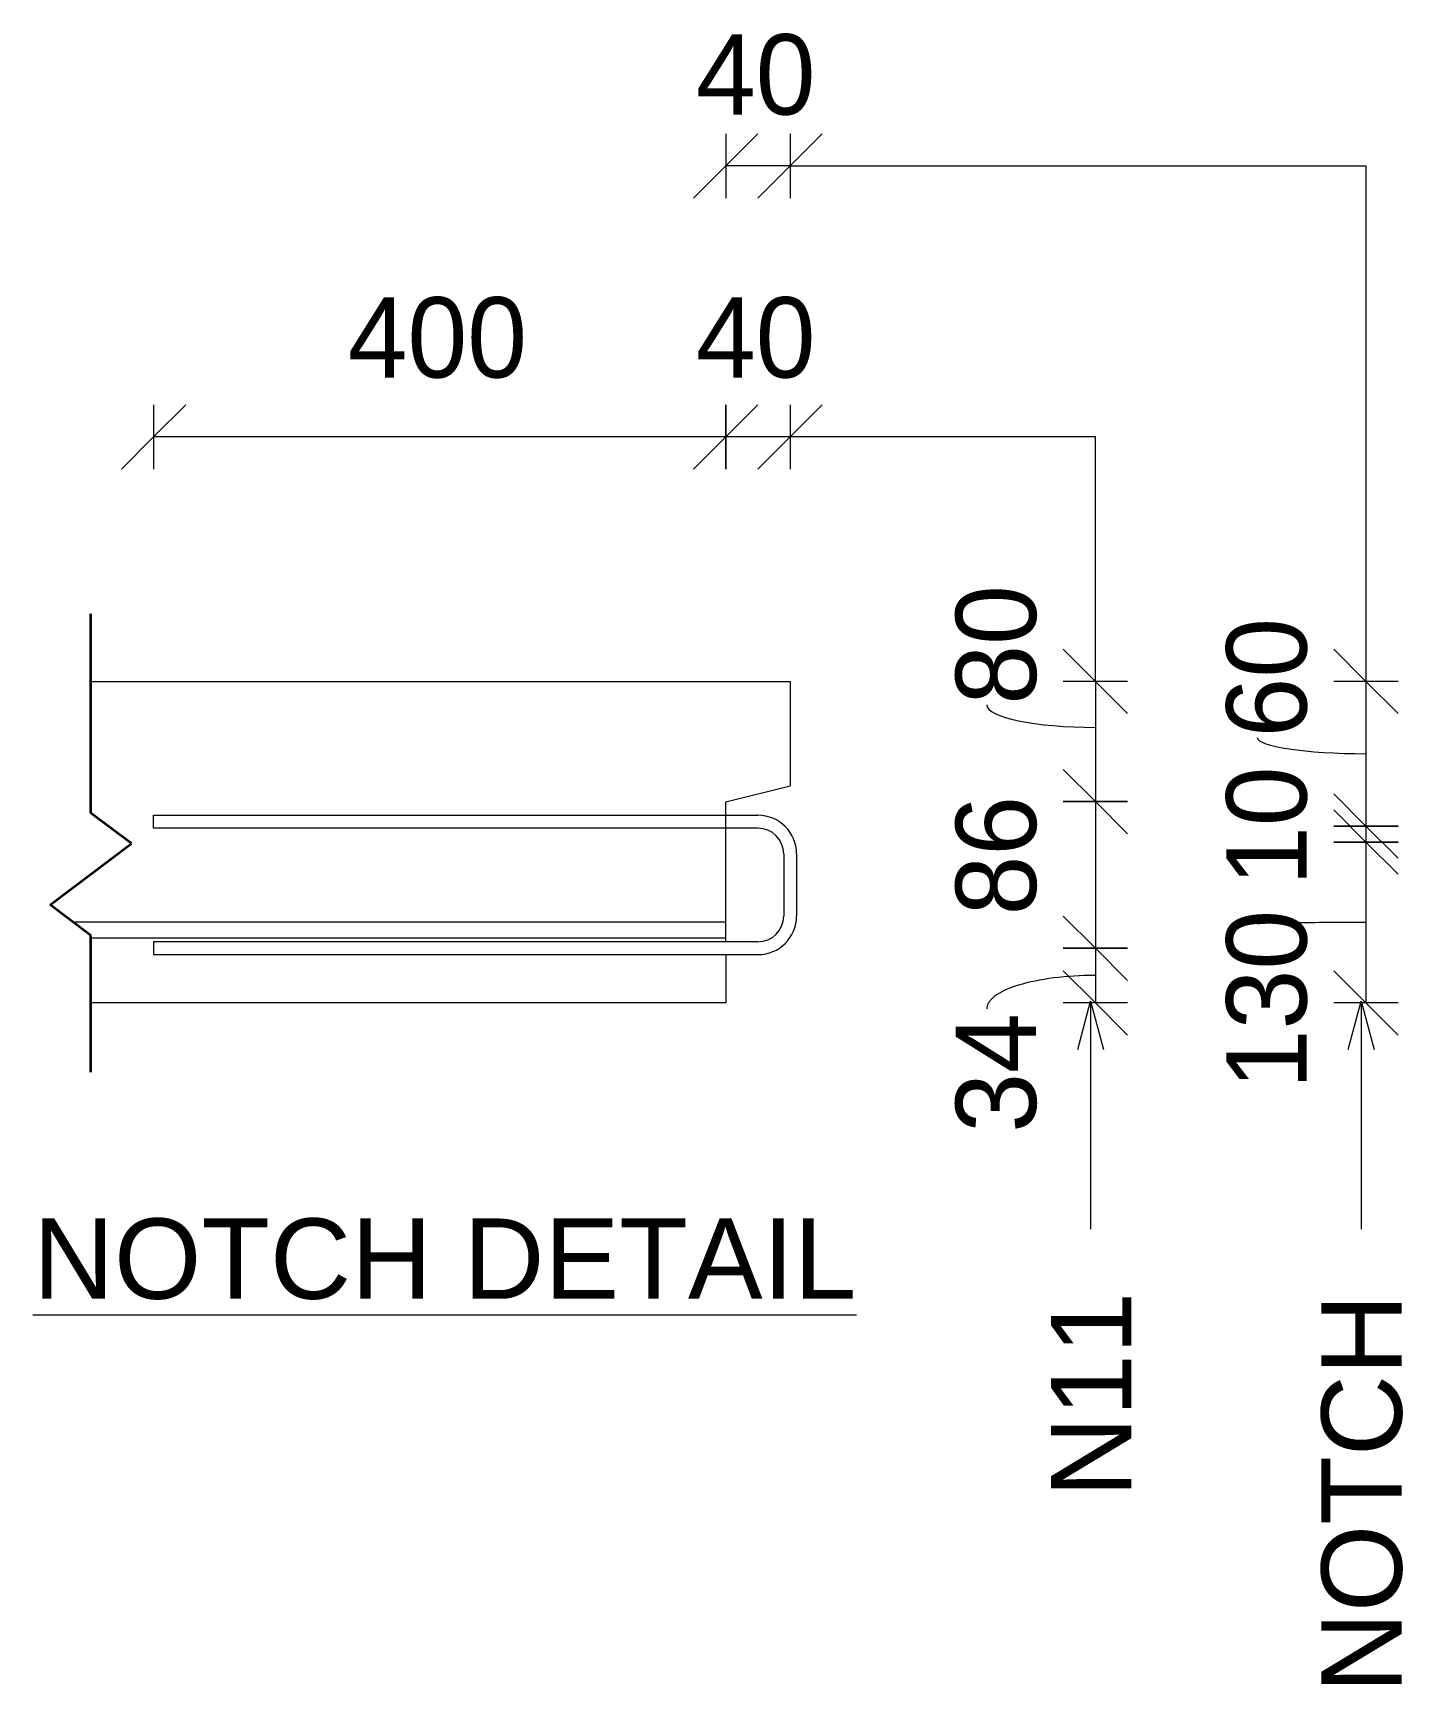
# Model space of a CAD drawing. Header units: millimetres. Extents: x -8857 to 4375, y 1067 to 18539.
# Drawn here: x 226 to 1078, y 17512 to 18539 of the extents above; entities that cross this region are included whole.
import ezdxf

# ---------------------------------------------------------------- set-up
doc = ezdxf.new("R2010")
doc.units = ezdxf.units.MM
doc.layers.add('A-DETL', color=90, linetype='Continuous', lineweight=18)
doc.layers.add('G-ANNO-TEXT', color=231, linetype='Continuous', lineweight=9)
doc.styles.add('Arial_1', font='arial.ttf', dxfattribs={"height": 50})
doc.styles.add('Nirmala UI Semilight_1', font='NirmalaS.ttf', dxfattribs={"height": 50})

msp = doc.modelspace()

# ---------------------------------------------------------------- linework, layer by layer
at = {"layer": 'A-DETL', "color": 7}
for p, q in [((657.2, 18456.1), (677.2, 18476.1)), ((657.2, 18476.1), (657.2, 18456.1)), ((717.2, 18476.1), (697.2, 18456.1)), ((697.2, 18476.1), (697.2, 18456.1)), ((657.2, 18456.1), (637.2, 18436.1)), ((697.2, 18456.1), (657.2, 18456.1)), ((657.2, 18456.1), (657.2, 18436.1)), ((697.2, 18456.1), (677.2, 18436.1)), ((697.2, 18456.1), (697.2, 18436.1)), ((697.2, 18456.1), (1055.4, 18456.1)), ((1055.4, 18456.1), (1055.4, 18135.4)), ((301.2, 18307.5), (301.2, 18287.5)), ((301.2, 18287.5), (321.2, 18307.5)), ((657.2, 18287.5), (657.2, 18307.5)), ((657.2, 18307.5), (657.2, 18287.5)), ((657.2, 18287.5), (677.2, 18307.5)), ((677.2, 18307.5), (657.2, 18287.5)), ((697.2, 18307.5), (697.2, 18287.5)), ((697.2, 18287.5), (717.2, 18307.5)), ((301.2, 18287.5), (281.2, 18267.5)), ((657.2, 18287.5), (301.2, 18287.5)), ((301.2, 18287.5), (301.2, 18267.5)), ((657.2, 18287.5), (637.2, 18267.5)), ((637.2, 18267.5), (657.2, 18287.5)), ((697.2, 18287.5), (657.2, 18287.5)), ((657.2, 18287.5), (657.2, 18267.5)), ((657.2, 18267.5), (657.2, 18287.5)), ((677.2, 18267.5), (697.2, 18287.5)), ((697.2, 18287.5), (697.2, 18267.5)), ((887.1, 18287.5), (697.2, 18287.5)), ((887.1, 18135.4), (887.1, 18287.5)), ((887.1, 18135.4), (867.1, 18155.4)), ((1055.4, 18135.4), (1035.4, 18155.4)), ((262.2, 18135.4), (697.2, 18135.4)), ((697.2, 18135.4), (697.2, 18070.4)), ((887.1, 18135.4), (867.1, 18135.4)), ((907.1, 18115.4), (887.1, 18135.4)), ((887.1, 18135.4), (887.1, 18060.6)), ((907.1, 18135.4), (887.1, 18135.4)), ((1055.4, 18135.4), (1035.4, 18135.4)), ((1075.4, 18115.4), (1055.4, 18135.4)), ((1055.4, 18135.4), (1055.4, 18045.4)), ((1075.4, 18135.4), (1055.4, 18135.4)), ((887.1, 18060.6), (867.1, 18080.6)), ((867.1, 18080.6), (887.1, 18060.6)), ((657.2, 18060.4), (697.2, 18070.4)), ((657.2, 17973.4), (657.2, 18060.4)), ((887.1, 18060.6), (867.1, 18060.6)), ((867.1, 18060.6), (887.1, 18060.6)), ((887.1, 18060.6), (907.1, 18060.6)), ((907.1, 18060.6), (887.1, 18060.6)), ((887.1, 18060.6), (907.1, 18040.6)), ((907.1, 18040.6), (887.1, 18060.6)), ((887.1, 18060.6), (887.1, 17969.4)), ((1055.4, 18045.4), (1035.4, 18065.4)), ((1035.4, 18065.4), (1055.4, 18045.4)), ((1055.4, 18035.4), (1035.4, 18055.4)), ((1035.4, 18055.4), (1055.4, 18035.4)), ((301.2, 18044.1), (301.2, 18052.1)), ((301.2, 18052.1), (677.2, 18052.1)), ((1055.4, 18045.4), (1035.4, 18045.4)), ((1035.4, 18045.4), (1055.4, 18045.4)), ((1055.4, 18045.4), (1075.4, 18045.4)), ((1075.4, 18045.4), (1055.4, 18045.4)), ((1055.4, 18045.4), (1075.4, 18025.4)), ((1075.4, 18025.4), (1055.4, 18045.4)), ((1055.4, 18045.4), (1055.4, 18035.4)), ((677.2, 18044.1), (301.2, 18044.1)), ((1055.4, 18035.4), (1035.4, 18035.4)), ((1035.4, 18035.4), (1055.4, 18035.4)), ((1055.4, 18035.4), (1075.4, 18035.4)), ((1075.4, 18035.4), (1055.4, 18035.4)), ((1055.4, 18035.4), (1075.4, 18015.4)), ((1075.4, 18015.4), (1055.4, 18035.4)), ((1055.4, 18035.4), (1055.4, 17935.4)), ((693.2, 18028.1), (693.2, 17989.4)), ((701.2, 18028.1), (701.2, 17989.4)), ((657.2, 17985.6), (251.2, 17985.6)), ((887.1, 17969.4), (867.1, 17989.4)), ((867.1, 17989.4), (887.1, 17969.4)), ((657.2, 17975.6), (262.2, 17975.6)), ((677.2, 17973.4), (301.2, 17973.4)), ((301.2, 17973.4), (301.2, 17965.4)), ((301.2, 17965.4), (677.2, 17965.4)), ((657.2, 17965.4), (657.2, 17935.4)), ((887.1, 17969.4), (867.1, 17969.4)), ((867.1, 17969.4), (887.1, 17969.4)), ((887.1, 17969.4), (907.1, 17969.4)), ((907.1, 17969.4), (887.1, 17969.4)), ((887.1, 17969.4), (907.1, 17949.4)), ((907.1, 17949.4), (887.1, 17969.4)), ((887.1, 17969.4), (887.1, 17935.4)), ((887.1, 17935.4), (867.1, 17955.4)), ((1055.4, 17935.4), (1035.4, 17955.4)), ((657.2, 17935.4), (262.2, 17935.4)), ((887.1, 17935.4), (867.1, 17935.4)), ((876.1, 17906.5), (884.1, 17936.5)), ((884.1, 17936.5), (884.1, 17796)), ((884.1, 17936.5), (892.2, 17906.5)), ((907.1, 17935.4), (887.1, 17935.4)), ((887.1, 17935.4), (907.1, 17915.4)), ((1055.4, 17935.4), (1035.4, 17935.4)), ((1044.4, 17906.5), (1052.5, 17936.5)), ((1052.5, 17936.5), (1052.5, 17796)), ((1052.5, 17936.5), (1060.5, 17906.5)), ((1075.4, 17935.4), (1055.4, 17935.4)), ((1055.4, 17935.4), (1075.4, 17915.4)), ((884.1, 17796), (884.1, 17794.6)), ((1052.5, 17796), (1052.5, 17794.7))]:
    msp.add_line(p, q, dxfattribs=at)
at = {"layer": 'A-DETL', "color": 250, "lineweight": 35}
for p, q in [((262.2, 18053.5), (262.2, 18177.5)), ((287.6, 18034.5), (262.2, 18053.5)), ((236.8, 17996.4), (287.6, 18034.5)), ((262.2, 17977.3), (236.8, 17996.4)), ((262.2, 17892.3), (262.2, 17977.3))]:
    msp.add_line(p, q, dxfattribs=at)
at = {"layer": 'A-DETL', "color": 7}
for centre, radius, start, end in [((677.2, 18028.1), 24, 0, 90), ((677.2, 18028.1), 16, 0, 90), ((677.2, 17989.4), 16, 270, 0), ((677.2, 17989.4), 24, 270, 0)]:
    msp.add_arc(centre, radius, start, end, dxfattribs=at)
for centre, ratio, start_param, end_param in [((887.1, 18120.9), 0.209345, 3.141593, 4.712389), ((1055.4, 18100.5), 0.149102, 3.141593, 4.712389), ((1055.4, 17984.5), 0.013219, 1.570796, 3.141593), ((887.1, 17931.8), 0.305683, 1.570796, 3.141593)]:
    msp.add_ellipse(centre, major_axis=(67.6, 0), ratio=ratio, start_param=start_param, end_param=end_param, dxfattribs=at)

# ---------------------------------------------------------------- texts
at = {"layer": 'G-ANNO-TEXT', "color": 7, "char_height": 50, "attachment_point": 1}
for s, insert, width, style in [('40', (638.6, 18538), 91.392, 'Nirmala UI Semilight_1'), ('400', (422, 18374.4), 136.287, 'Nirmala UI Semilight_1'), ('40', (638.6, 18374.4), 91.392, 'Nirmala UI Semilight_1'), ('\\LNOTCH DETAIL', (226.2, 17801.3), 622.11, 'Arial_1')]:
    msp.add_mtext(s, dxfattribs=dict(at, insert=insert, width=width, style=style))
at = {"layer": 'G-ANNO-TEXT', "color": 7, "char_height": 50, "attachment_point": 1, "rotation": 90}
for s, insert, width, style in [('80', (800.2, 18120.9), 89.789, 'Nirmala UI Semilight_1'), ('60', (968.5, 18100.5), 89.789, 'Nirmala UI Semilight_1'), ('10', (968.5, 18008.1), 76.962, 'Nirmala UI Semilight_1'), ('86', (800.2, 17989.8), 89.789, 'Nirmala UI Semilight_1'), ('130', (968.5, 17881.7), 121.856, 'Nirmala UI Semilight_1'), ('34', (800.2, 17854.6), 91.392, 'Nirmala UI Semilight_1'), ('N11', (859.4, 17627.6), 153.924, 'Arial_1'), ('NOTCH', (1027.7, 17506), 301.435, 'Arial_1')]:
    msp.add_mtext(s, dxfattribs=dict(at, insert=insert, width=width, style=style))

doc.saveas('drawing.dxf')
